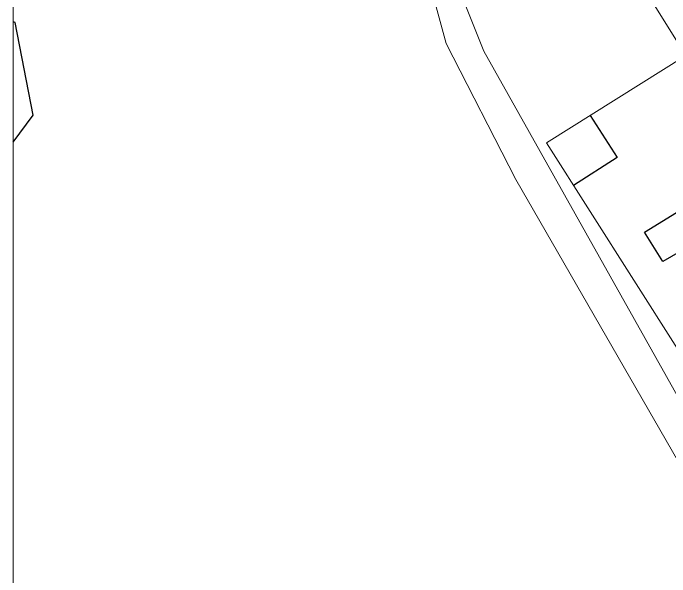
# Model space of a CAD drawing. Header units: metres. Extents: x -71 to 881, y -503 to 661.
# Drawn here: x 11.2 to 98.4, y 121.1 to 196.1 of the extents above; entities that cross this region are included whole.
import ezdxf

# ---------------------------------------------------------------- set-up
doc = ezdxf.new("R2010")
doc.units = ezdxf.units.M
doc.layers.add('04. Pisos', color=8, linetype='Continuous', lineweight=5)
doc.layers.add('Parede', color=6, linetype='Continuous', lineweight=30)

msp = doc.modelspace()

# ---------------------------------------------------------------- linework, layer by layer
at = {"color": 240, "true_color": 0xed1f24}
msp.add_lwpolyline([(11.187, 178.903), (13.861, 182.504), (11.437, 194.837), (11.187, 194.905)], dxfattribs=at)
at = {"layer": '04. Pisos'}
msp.add_lwpolyline([(11.187, 352.623), (436.923, 352.623), (436.923, 63.079), (11.187, 63.079)], close=True, dxfattribs=at)
for points in [[(145.495, 63.079), (73.716, 191.014), (70.184, 199.925), (70.89, 205.153), (73.427, 210.718), (77.586, 214.592), (83.577, 218.889), (107.622, 235.135), (111.197, 238.642), (112.863, 241.85), (112.863, 244.021), (112.471, 255.236), (91.675, 288.363), (87.633, 290.183), (82.286, 290.966), (79.077, 290.966), (74.656, 288.615), (41.799, 271.723), (14.685, 319.091), (32.686, 328.085), (30.114, 332.123), (11.187, 323.014)], [(99.448, 151.453), (117.705, 162.876), (159.987, 95.009), (337.22, 206.606), (265.236, 322.235), (87.866, 210.763), (100.544, 190.448), (82.018, 178.809), (99.448, 151.453)], [(98.612, 234.224), (88.554, 228.105), (75.25, 217.735), (68.781, 211.301), (66.732, 206.401), (66.732, 199.379), (68.687, 192.006), (77.938, 173.946), (108.318, 121.173)]]:
    msp.add_lwpolyline(points, dxfattribs=at)
at = {"layer": 'Parede'}
for points in [[(87.816, 182.451), (91.426, 176.861)], [(91.426, 176.861), (85.628, 173.143)], [(109.503, 157.138), (108.23, 158.81), (102.499, 155.228), (100.157, 158.919), (104.786, 161.891), (102.388, 165.901), (97.471, 163.035), (95.034, 166.97), (106.189, 173.799), (110.217, 167.749), (111.79, 168.678), (115.296, 163.351), (113.62, 162.157), (114.496, 160.868)]]:
    msp.add_lwpolyline(points, dxfattribs=at)

doc.saveas('drawing.dxf')
